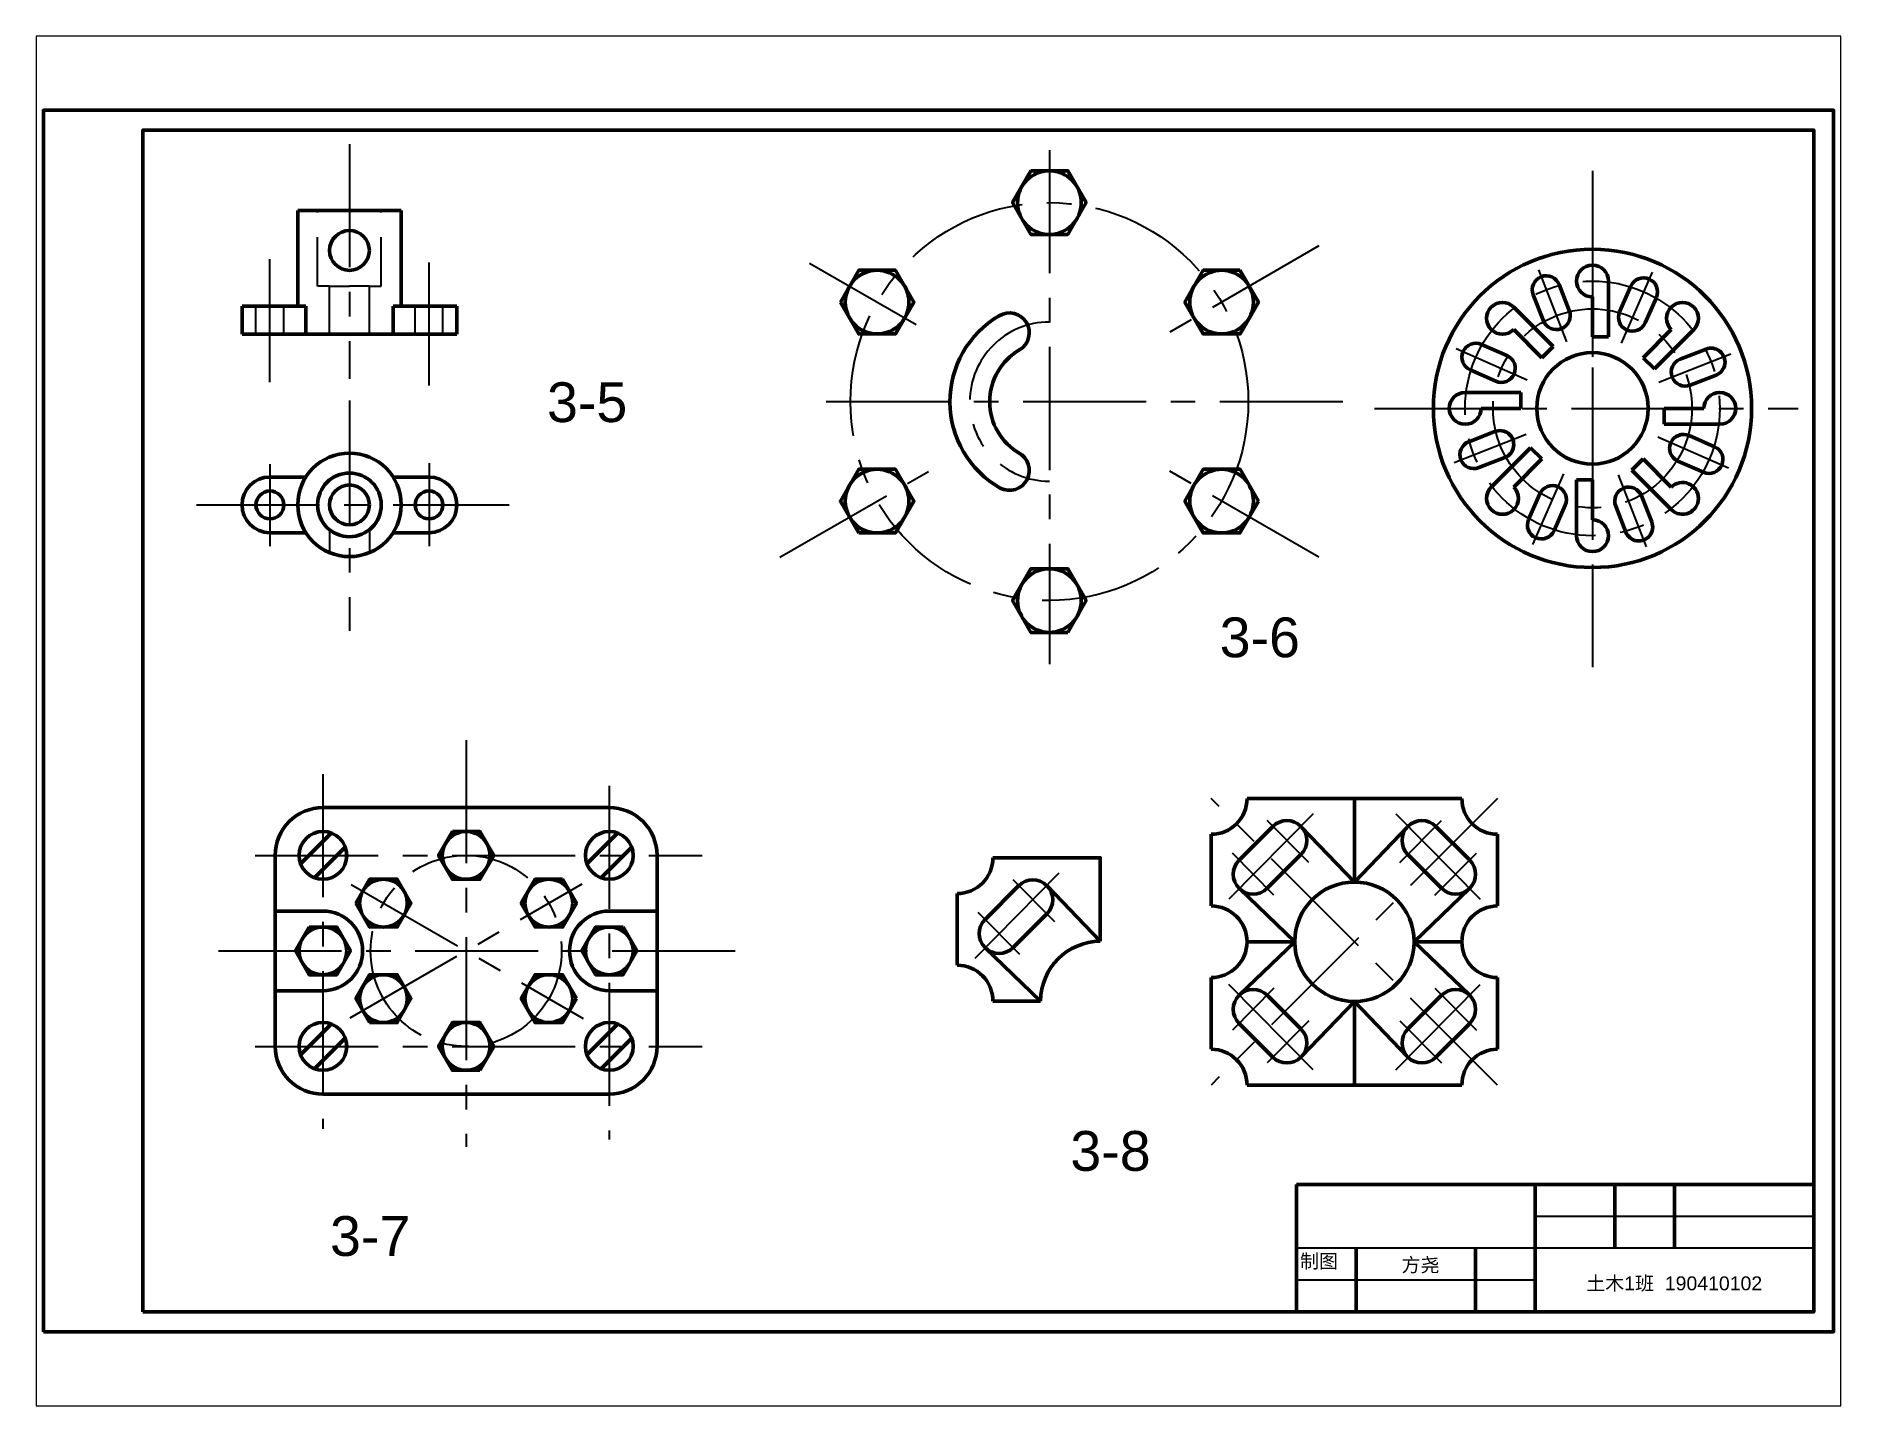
# Paper-space layout '布局1' of a CAD drawing. Header units: millimetres. Extents: x 26 to 231, y 20 to 176.
# The model-space entities are those that its viewports show. They can reach past a viewport. Long polylines and large blocks are cut down to what shows.
import ezdxf

# ---------------------------------------------------------------- set-up
doc = ezdxf.new("R2010")
doc.units = ezdxf.units.MM
doc.linetypes.add('CENTERX2', pattern=[101.6, 63.5, -12.7, 12.7, -12.7])
doc.linetypes.add('DASHEDX2', pattern=[38.1, 25.4, -12.7])
for name, color, linetype, lineweight in [('点画线', 7, 'CENTERX2', 25), ('粗实线', 7, 'Continuous', 50), ('细实线', 7, 'Continuous', 25), ('细虚线', 7, 'DASHEDX2', 25)]:
    doc.layers.add(name, color=color, linetype=linetype, lineweight=lineweight)
doc.styles.get("Standard").update_dxf_attribs({"font": 'arial.ttf'})

# ---------------------------------------------------------------- blocks, each defined once
blk = doc.blocks.new('*U13')
at = {"layer": '粗实线', "ltscale": 0.1}
blk.add_lwpolyline([(-4.62, 8), (-9.24, 0), (-4.62, -8), (4.62, -8), (9.24, 0), (4.62, 8)], close=True, dxfattribs=at)
blk.add_circle((0, 0), 8, dxfattribs=at)
blk = doc.blocks.new('*U14')
at = {"layer": '点画线', "color": 0, "linetype": 'ByBlock', "lineweight": -2, "transparency": 16777216}
blk.add_blockref('*U13', (112.16, 200.44), dxfattribs=at)
for p, rotation in [((68.86, 175.44), 59.99999999999999), ((155.46, 175.44), 300.0000000000001), ((68.86, 125.44), 120), ((155.46, 125.44), 240), ((112.16, 100.44), 180)]:
    blk.add_blockref('*U13', p, dxfattribs=dict(at, rotation=rotation))
blk = doc.blocks.new('*U17')
at = {"layer": '粗实线', "ltscale": 0.1}
for p, q in [((4, -9), (4, 5)), ((0, 1), (0, -9)), ((0, -9), (4, -9))]:
    blk.add_line(p, q, dxfattribs=at)
blk.add_arc((0, 5), 4, 0, 270, dxfattribs=at)
blk = doc.blocks.new('*U18')
at = {"layer": '点画线', "color": 0, "linetype": 'ByBlock', "lineweight": -2, "transparency": 16777216}
blk.add_blockref('*U17', (273.18, 175.75), dxfattribs=at)
for p, rotation in [((254.08, 167.84), 45.00000000000001), ((292.27, 167.84), 315.0000000000001), ((246.18, 148.75), 90), ((300.18, 148.75), 270), ((254.08, 129.66), 135), ((292.27, 129.66), 225.0000000000001), ((273.18, 121.75), 180)]:
    blk.add_blockref('*U17', p, dxfattribs=dict(at, rotation=rotation))
blk = doc.blocks.new('*U19')
at = {"layer": '粗实线', "ltscale": 0.1}
for p, q in [((-3.5, 3.5), (-3.5, -3.5)), ((3.5, -3.5), (3.5, 3.5))]:
    blk.add_line(p, q, dxfattribs=at)
for centre, start, end in [((0, 3.5), 0, 180), ((0, -3.5), 180, 0)]:
    blk.add_arc(centre, 3.5, start, end, dxfattribs=at)
blk = doc.blocks.new('*U20')
at = {"layer": '点画线', "color": 0, "linetype": 'ByBlock', "lineweight": -2, "transparency": 16777216}
blk.add_blockref('*U19', (273.18, 177.25), dxfattribs=at)
for p, rotation in [((253.02, 168.9), 45.00000000000001), ((293.33, 168.9), 315), ((244.68, 148.75), 90), ((301.68, 148.75), 270), ((253.02, 128.59), 135), ((293.33, 128.59), 225), ((273.18, 120.25), 180)]:
    blk.add_blockref('*U19', p, dxfattribs=dict(at, rotation=rotation))
blk = doc.blocks.new('*U21')
at = {"layer": '点画线', "ltscale": 0.1}
blk.add_line((3.9, 8.9), (-3.9, -8.9), dxfattribs=at)
blk = doc.blocks.new('*U22')
at = {"layer": '点画线', "color": 0, "linetype": 'ByBlock', "lineweight": -2, "transparency": 16777216}
for p, rotation in [((263.12, 174.51), 44.99999999999999), ((247.85, 159.85), 90.00000000000001), ((298.93, 158.8), 315.0000000000001), ((247.42, 138.69), 135), ((298.5, 137.64), 270), ((262.07, 123.43), 180), ((283.23, 122.99), 225)]:
    blk.add_blockref('*U21', p, dxfattribs=dict(at, rotation=rotation))
blk.add_blockref('*U21', (284.28, 174.07), dxfattribs=at)
blk = doc.blocks.new('*U25')
at = {"layer": '粗实线', "ltscale": 0.1}
blk.add_lwpolyline([(-3.46, 6), (-6.93, 0), (-3.46, -6), (3.46, -6), (6.93, 0), (3.46, 6)], close=True, dxfattribs=at)
blk.add_circle((0, 0), 6, dxfattribs=at)
blk = doc.blocks.new('*U26')
at = {"layer": '粗实线', "color": 0, "linetype": 'ByBlock', "lineweight": -2, "transparency": 16777216}
blk.add_blockref('*U25', (383.3, 298.97), dxfattribs=at)
for p, rotation in [((362.51, 286.97), 59.99999999999999), ((404.08, 286.97), 299.9999999999999), ((362.51, 262.97), 120), ((404.08, 262.97), 240), ((383.3, 250.97), 180)]:
    blk.add_blockref('*U25', p, dxfattribs=dict(at, rotation=rotation))

msp = doc.modelspace()

# ---------------------------------------------------------------- linework, layer by layer
at = {"layer": '点画线', "ltscale": 0.1}
for p, q in [((101.93, 343.45), (101.93, 284.45)), ((277.87, 341.96), (277.87, 212.76)), ((414.39, 336.8), (414.39, 212.04)), ((81.93, 283.65), (81.93, 318.89)), ((121.93, 282.84), (121.93, 318.62)), ((345.62, 317.88), (305.02, 294.43)), ((414.39, 317.81), (414.39, 289.98)), ((217.58, 313.57), (248.97, 295.44)), ((101.93, 279.07), (101.93, 221.15)), ((221.8, 278.76), (351.78, 278.76)), ((359.61, 277.07), (466.07, 277.07)), ((121.93, 263.29), (121.93, 242.44)), ((81.93, 263.08), (81.93, 242.44)), ((210.11, 239.64), (247.48, 261.21)), ((345.62, 239.64), (305.49, 262.81)), ((63.46, 252.81), (142.1, 252.81)), ((131.25, 193.66), (131.25, 91.48)), ((95.25, 185.12), (95.25, 96.05)), ((167.25, 182.19), (167.25, 93.36)), ((390.55, 107.02), (318.55, 179.02)), ((390.55, 179.02), (318.55, 107.02)), ((344.15, 175.18), (322.97, 153.75)), ((343.09, 162.91), (332.63, 173.47)), ((364.94, 175.18), (386.12, 153.75)), ((366, 162.91), (376.47, 173.47)), ((78.26, 164.73), (190.55, 164.73)), ((334.33, 154.7), (323.87, 165.26)), ((374.76, 154.7), (385.23, 165.26)), ((280.29, 160.29), (259.1, 138.85)), ((102.11, 123.9), (160.41, 157.56)), ((102.34, 157.42), (160.69, 123.74)), ((279.23, 148.02), (268.76, 158.57)), ((270.47, 139.81), (260, 150.37)), ((69.01, 140.73), (203.9, 140.73)), ((344.15, 110.86), (322.97, 132.29)), ((364.94, 110.86), (386.12, 132.29)), ((334.33, 131.34), (323.87, 120.78)), ((374.76, 131.34), (385.23, 120.78)), ((343.09, 123.13), (332.63, 112.57)), ((366, 123.13), (376.47, 112.57)), ((78.26, 116.73), (190.55, 116.73))]:
    msp.add_line(p, q, dxfattribs=at)
for centre, radius in [((277.87, 278.76), 50), ((414.39, 277.07), 32), ((414.39, 277.07), 25), ((131.25, 140.73), 24)]:
    msp.add_circle(centre, radius, dxfattribs=at)
for centre, radius, start, end in [((277.87, 278.76), 20, 90, 270), ((95.25, 140.73), 10, 270, 90), ((167.25, 140.73), 10, 90, 270)]:
    msp.add_arc(centre, radius, start, end, dxfattribs=at)
at = {"layer": '粗实线', "ltscale": 0.1}
for p, q in [((114.93, 326.75), (88.93, 326.75)), ((88.93, 326.75), (88.93, 302.75)), ((101.93, 326.75), (114.93, 326.75)), ((114.93, 326.75), (114.93, 302.75)), ((90.98, 302.75), (74.93, 302.75)), ((74.93, 295.75), (74.93, 302.75)), ((90.98, 295.75), (90.98, 302.75)), ((112.89, 295.75), (112.89, 302.75)), ((112.89, 302.75), (128.93, 302.75)), ((128.93, 295.75), (128.93, 302.75)), ((74.93, 295.75), (81.93, 295.75)), ((101.93, 295.75), (81.93, 295.75)), ((81.93, 295.75), (128.93, 295.75)), ((101.93, 295.75), (121.93, 295.75)), ((81.93, 259.81), (90.98, 259.81)), ((121.93, 259.81), (112.89, 259.81)), ((90.98, 245.81), (81.93, 245.81)), ((112.89, 245.81), (121.93, 245.81)), ((89.63, 162.62), (97.35, 170.35)), ((161.63, 162.62), (169.35, 170.35)), ((325.55, 163.53), (334.04, 172.01)), ((354.55, 158.02), (341.18, 171.94)), ((354.55, 158.02), (367.91, 171.94)), ((383.54, 163.53), (375.05, 172.01)), ((93.17, 159.09), (100.89, 166.82)), ((165.17, 159.09), (172.89, 166.82)), ((341.11, 164.94), (332.63, 156.45)), ((367.98, 164.94), (376.47, 156.45)), ((261.69, 148.63), (270.18, 157.12)), ((290.68, 143.13), (277.32, 157.05)), ((339.55, 143.02), (325.63, 156.38)), ((369.55, 143.02), (383.46, 156.38)), ((83.25, 140.73), (83.25, 150.73)), ((83.25, 150.73), (95.25, 150.73)), ((179.25, 150.73), (167.25, 150.73)), ((179.25, 140.73), (179.25, 150.73)), ((277.25, 150.05), (268.76, 141.56)), ((275.68, 128.13), (261.76, 141.49)), ((339.55, 143.02), (325.63, 129.66)), ((339.55, 143.02), (339.55, 143.02)), ((339.55, 143.02), (339.55, 143.02)), ((369.55, 143.02), (369.55, 143.02)), ((369.55, 143.02), (369.55, 143.02)), ((369.55, 143.02), (383.46, 129.66)), ((95.25, 130.73), (83.25, 130.73)), ((167.25, 130.73), (179.25, 130.73)), ((275.68, 128.13), (275.68, 128.13)), ((275.68, 128.13), (275.68, 128.13)), ((341.11, 121.1), (332.63, 129.58)), ((354.55, 128.02), (341.18, 114.1)), ((354.55, 128.02), (367.91, 114.1)), ((367.98, 121.1), (376.47, 129.58)), ((325.55, 122.51), (334.04, 114.03)), ((383.54, 122.51), (375.05, 114.03)), ((89.63, 114.62), (97.35, 122.35)), ((93.17, 111.09), (100.89, 118.82)), ((161.63, 114.62), (169.35, 122.35)), ((165.17, 111.09), (172.89, 118.82))]:
    msp.add_line(p, q, dxfattribs=at)
at = {"layer": '粗实线'}
for p, q in [((470, 82), (340, 82)), ((340, 82), (340, 50)), ((400, 82), (400, 50)), ((420, 66), (420, 82)), ((435, 66), (435, 82)), ((470, 50), (470, 82)), ((355, 65.82), (355, 50)), ((385, 66), (385, 50)), ((470, 50), (340, 50)), ((340, 50), (470, 50))]:
    msp.add_line(p, q, dxfattribs=at)
for points in [[(25, 45), (475, 45), (475, 352), (25, 352)], [(50, 50), (470, 50), (470, 347), (50, 347)]]:
    msp.add_lwpolyline(points, close=True, dxfattribs=at)
at = {"layer": '粗实线', "ltscale": 0.1}
for points in [[(354.55, 158.02), (354.55, 179.02), (327.55, 179.02)], [(354.55, 158.02), (354.55, 179.02), (381.55, 179.02)], [(318.55, 170.02), (318.55, 152.02)], [(390.55, 170.02), (390.55, 152.02)], [(290.68, 143.13), (290.68, 164.13), (263.68, 164.13)], [(254.68, 155.13), (254.68, 137.13)], [(327.55, 143.02), (339.55, 143.02)], [(327.55, 143.02), (339.55, 143.02)], [(381.55, 143.02), (369.55, 143.02)], [(381.55, 143.02), (369.55, 143.02)], [(318.55, 116.02), (318.55, 134.02)], [(390.55, 116.02), (390.55, 134.02)], [(263.68, 128.13), (275.68, 128.13)], [(263.68, 128.13), (275.68, 128.13)], [(354.55, 128.02), (354.55, 107.02), (327.55, 107.02)], [(354.55, 128.02), (354.55, 107.02), (381.55, 107.02)]]:
    msp.add_lwpolyline(points, dxfattribs=at)
msp.add_lwpolyline([(95.25, 104.73), (167.25, 104.73, 0.414214), (179.25, 116.73), (179.25, 164.73, 0.414214), (167.25, 176.73), (95.25, 176.73, 0.414214), (83.25, 164.73), (83.25, 116.73, 0.414214)], format="xyb", close=True, dxfattribs=at)
for points in [[(91.79, 146.73), (88.33, 140.73), (91.79, 134.73), (98.72, 134.73), (102.18, 140.73), (98.72, 146.73)], [(170.72, 146.73), (174.18, 140.73), (170.72, 134.73), (163.79, 134.73), (160.33, 140.73), (163.79, 146.73)]]:
    msp.add_lwpolyline(points, close=True, dxfattribs=at)
for centre, radius in [((101.93, 316.75), 5), ((414.39, 277.07), 40), ((414.39, 277.07), 14), ((101.93, 252.81), 13), ((101.93, 252.81), 8), ((81.93, 252.81), 3.5), ((101.93, 252.81), 5), ((121.93, 252.81), 3.5), ((95.25, 164.73), 6), ((167.25, 164.73), 6), ((95.25, 140.73), 6), ((167.25, 140.73), 6), ((95.25, 116.73), 6), ((167.25, 116.73), 6)]:
    msp.add_circle(centre, radius, dxfattribs=at)
for centre, radius, start, end in [((277.87, 278.76), 25, 120.3581, 240.3838), ((267.81, 296.05), 5, 301.0673, 121.0673), ((277.87, 278.76), 15, 119.8853, 240.2434), ((267.8, 261.48), 5.01, 242.7272, 62.7272), ((81.93, 252.81), 7, 90, 270), ((121.93, 252.81), 7, 270, 90), ((318.55, 179.02), 9, 270, 0), ((390.55, 179.02), 9, 180, 270), ((337.58, 168.48), 5, 315, 135), ((371.52, 168.48), 5, 45, 225), ((254.68, 164.13), 9, 270, 0), ((329.09, 159.99), 5, 135, 315), ((380, 159.99), 5, 225, 45), ((273.71, 153.58), 5, 315, 135), ((354.55, 143.02), 15, 90, 180), ((354.55, 143.02), 15, 0, 90), ((95.25, 140.73), 10, 270, 90), ((167.25, 140.73), 10, 90, 270), ((318.55, 143.02), 9, 0, 90), ((390.55, 143.02), 9, 90, 180), ((265.23, 145.1), 5, 135, 315), ((290.68, 128.13), 15, 90, 180), ((318.55, 143.02), 9, 270, 0), ((354.55, 143.02), 15, 180, 270), ((354.55, 143.02), 15, 270, 0), ((390.55, 143.02), 9, 180, 270), ((254.68, 128.13), 9, 0, 90), ((329.09, 126.05), 5, 45, 225), ((380, 126.05), 5, 315, 135), ((337.58, 117.56), 5, 225, 45), ((371.52, 117.56), 5, 135, 315), ((318.55, 107.02), 9, 0, 90), ((390.55, 107.02), 9, 90, 180)]:
    msp.add_arc(centre, radius, start, end, dxfattribs=at)
at = {"layer": '细实线'}
for p, q in [((470, 74), (400, 74)), ((470, 66), (340, 66)), ((400, 58), (340, 58))]:
    msp.add_line(p, q, dxfattribs=at)
at = {"layer": '细虚线', "ltscale": 0.1}
for p, q in [((93.93, 307.75), (93.93, 326.75)), ((109.93, 307.75), (109.93, 326.75)), ((96.93, 307.75), (93.93, 307.75)), ((96.93, 295.75), (96.93, 307.75)), ((96.93, 307.75), (101.93, 307.75)), ((106.93, 307.75), (101.93, 307.75)), ((106.93, 295.75), (106.93, 307.75)), ((106.93, 307.75), (109.93, 307.75)), ((78.43, 295.75), (78.43, 302.75)), ((85.43, 295.75), (85.43, 302.75)), ((118.43, 295.75), (118.43, 302.75)), ((125.43, 295.75), (125.43, 302.75)), ((96.93, 246.57), (96.93, 240.81)), ((106.93, 246.57), (106.93, 240.81))]:
    msp.add_line(p, q, dxfattribs=at)

# ---------------------------------------------------------------- block references
at = {"layer": '点画线'}
for name, p in [('*U14', (165.71, 128.32)), ('*U18', (141.22, 128.32)), ('*U22', (141.22, 128.32))]:
    msp.add_blockref(name, p, dxfattribs=at)
at = {"layer": '点画线', "rotation": 156.3193954327859}
msp.add_blockref('*U20', (724.31, 303.57), dxfattribs=at)
at = {"layer": '粗实线'}
msp.add_blockref('*U26', (-252.04, -134.24), dxfattribs=at)

# ---------------------------------------------------------------- texts
at = {"layer": '点画线', "ltscale": 0.1}
msp.add_text('3-5', height=10, dxfattribs=at).set_placement((151.59, 273.62))
at = {"layer": '粗实线', "ltscale": 0.1}
for s, p in [('3-6', (320.67, 214.52)), ('3-8', (283.14, 85.46)), ('3-7', (97.04, 64.07))]:
    msp.add_text(s, height=10, dxfattribs=at).set_placement(p)
at = {"layer": '细虚线', "ltscale": 0.1}
for s, p in [('制图', (340.89, 60.99)), ('方尧', (366.38, 60.06)), ('土木1班  190410102', (412.82, 55.43))]:
    msp.add_text(s, height=3.5, dxfattribs=at).set_placement(p)

psp = doc.layouts.new('布局1')

# ---------------------------------------------------------------- viewports
at = {"layer": '点画线'}
psp.add_viewport(center=(128.5, 97.5), size=(205.6, 156), view_center_point=(250, 198.5), view_height=344.2337, dxfattribs=at)

doc.saveas('drawing.dxf')
